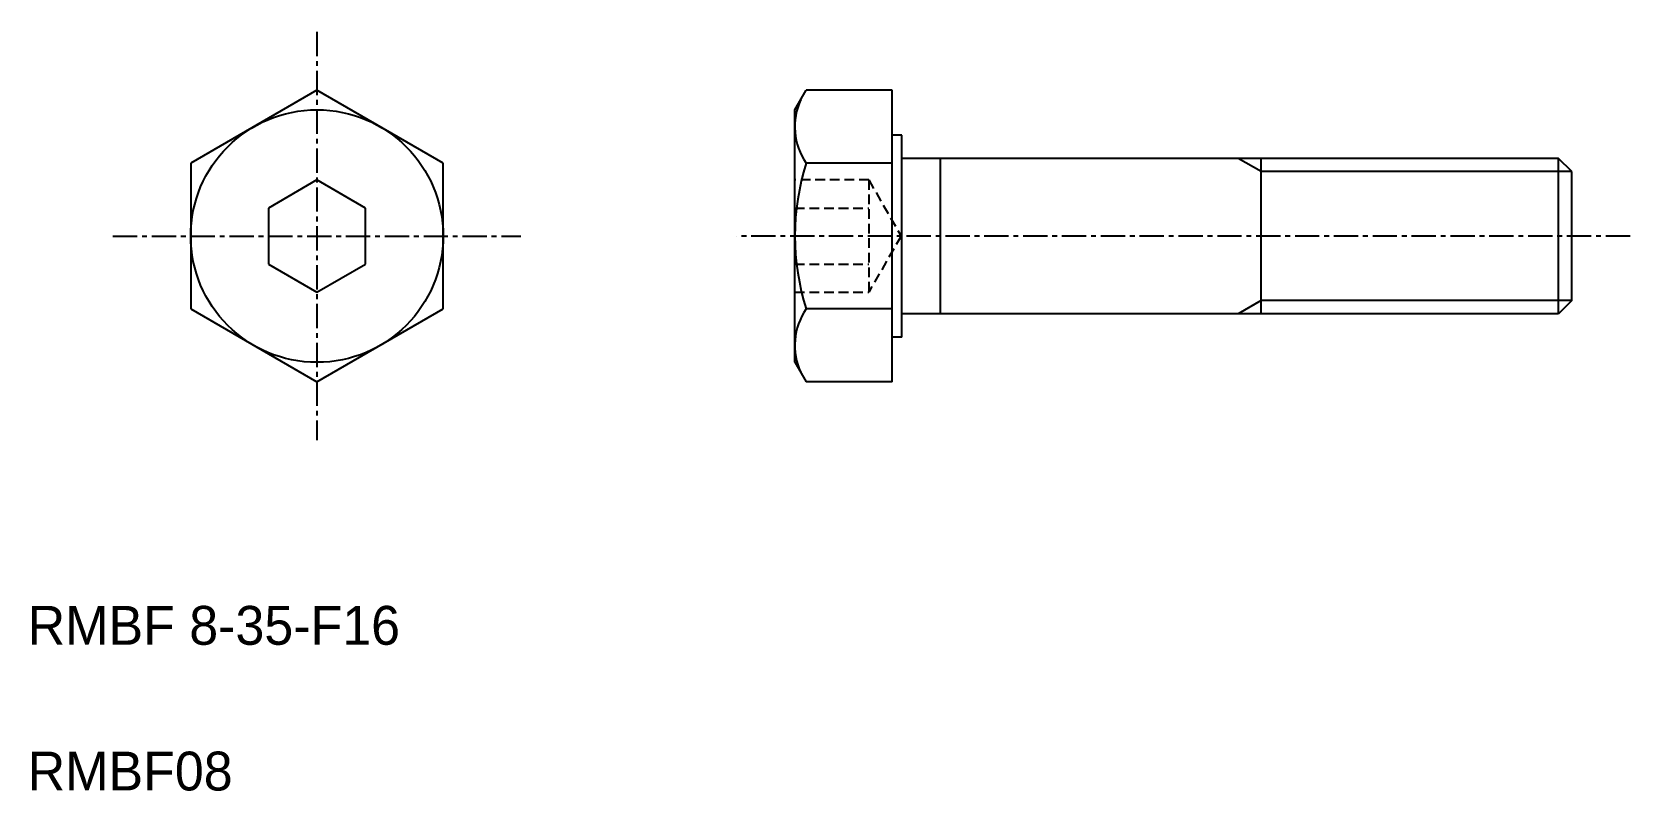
# Model space of a CAD drawing. Extents: x 14.4 to 96.7, y 5 to 44.
import ezdxf

# ---------------------------------------------------------------- set-up
doc = ezdxf.new("R2010")
doc.units = 0
doc.linetypes.add('CENTER', pattern=[2, 1.25, -0.25, 0.25, -0.25])
doc.linetypes.add('DASHED', pattern=[0.75, 0.5, -0.25])
doc.layers.get('0').update_dxf_attribs({"linetype": 'CONTINUOUS'})
doc.layers.add('CENTER', color=1, linetype='CENTER')

msp = doc.modelspace()

# ---------------------------------------------------------------- linework, layer by layer
at = {"color": 7, "linetype": 'CONTINUOUS'}
for p, q in [((29.122, 41.045), (22.622, 37.292)), ((35.622, 37.292), (29.122, 41.045)), ((53.733, 40.039), (54.314, 41.045)), ((58.733, 41.045), (54.314, 41.045)), ((58.733, 26.033), (58.733, 41.045)), ((53.733, 27.039), (53.733, 40.039)), ((59.233, 38.739), (58.733, 38.739)), ((59.233, 28.339), (59.233, 38.739)), ((22.622, 37.292), (22.622, 29.786)), ((35.622, 29.786), (35.622, 37.292)), ((58.733, 37.292), (54.316, 37.292)), ((93.057, 37.539), (59.233, 37.539)), ((61.233, 29.539), (61.233, 37.539)), ((77.733, 29.539), (77.733, 37.539)), ((93.057, 29.539), (93.057, 37.539)), ((93.733, 36.863), (93.057, 37.539)), ((29.122, 36.426), (26.622, 34.982)), ((31.622, 34.982), (29.122, 36.426)), ((93.733, 30.216), (93.733, 36.863)), ((26.622, 34.982), (26.622, 32.096)), ((31.622, 32.096), (31.622, 34.982)), ((93.733, 33.539), (93.733, 33.539)), ((26.622, 32.096), (29.122, 30.652)), ((29.122, 30.652), (31.622, 32.096)), ((93.733, 31.877), (93.733, 31.877)), ((22.622, 29.786), (29.122, 26.033)), ((29.122, 26.033), (35.622, 29.786)), ((58.733, 29.786), (54.316, 29.786)), ((93.733, 30.216), (93.057, 29.539)), ((93.057, 29.539), (59.233, 29.539)), ((59.233, 28.339), (58.733, 28.339)), ((53.733, 27.039), (54.314, 26.033)), ((58.733, 26.033), (54.314, 26.033))]:
    msp.add_line(p, q, dxfattribs=at)
at = {"color": 3, "linetype": 'CONTINUOUS'}
for p, q in [((77.733, 36.863), (76.561, 37.539)), ((93.733, 36.863), (77.733, 36.863)), ((77.733, 30.216), (76.561, 29.539)), ((93.733, 30.216), (77.733, 30.216))]:
    msp.add_line(p, q, dxfattribs=at)
at = {"color": 3, "linetype": 'DASHED'}
for p, q in [((57.533, 36.426), (53.733, 36.426)), ((57.533, 36.426), (57.533, 30.652)), ((57.533, 36.426), (59.2, 33.539)), ((53.733, 34.982), (57.533, 34.982)), ((59.2, 33.539), (57.533, 30.652)), ((53.733, 32.096), (57.533, 32.096)), ((53.733, 30.652), (57.533, 30.652))]:
    msp.add_line(p, q, dxfattribs=at)
at = {"color": 7, "linetype": 'CONTINUOUS'}
msp.add_circle((29.122, 33.539), 6.5, dxfattribs=at)
for centre, radius, start, end in [((57.009, 39.17), 3.283, 154.8166, 214.89769), ((66.099, 33.539), 12.366, 162.333, 197.667), ((57.009, 27.908), 3.283, 145.10231, 205.1834)]:
    msp.add_arc(centre, radius, start, end, dxfattribs=at)
at = {"layer": 'CENTER', "color": 1, "linetype": 'CENTER'}
for p, q in [((29.122, 44.045), (29.122, 23.033)), ((18.616, 33.539), (39.627, 33.539)), ((96.733, 33.539), (50.733, 33.539))]:
    msp.add_line(p, q, dxfattribs=at)

# ---------------------------------------------------------------- texts
at = {"color": 7, "linetype": 'CONTINUOUS'}
for s, p in [('RMBF 8-35-F16', (14.227, 12.5)), ('RMBF08', (14.227, 5))]:
    msp.add_text(s, height=2, dxfattribs=at).set_placement(p)

doc.saveas('drawing.dxf')
